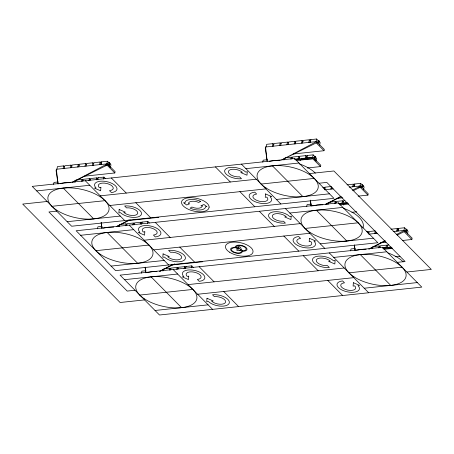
<?xml version="1.0" encoding="UTF-8"?>
<svg xmlns="http://www.w3.org/2000/svg" width="454" height="454" viewBox="0 0 454 454"><rect width="100%" height="100%" fill="white"/><g stroke="black" fill="none" stroke-linecap="round" stroke-linejoin="round"><path stroke-width="0.68" d="M56.375 169.257L56.086 170.573L58.05 184.057L56.375 169.257L107.371 163.832L108.858 165.33L109.442 162.691L108.92 162.742L108.336 165.387L108.858 165.33M53.555 184.392L53.992 182.412L58.152 181.969M56.898 169.2L57.476 166.556L63.725 165.892L64.712 166.89M63.14 168.536L63.725 165.892M64.184 168.423L64.763 165.784L71.006 165.12L71.999 166.119M70.427 167.759L71.006 165.12M71.465 167.651L72.05 165.006L78.292 164.342L79.285 165.341M74.371 182.179L74.66 180.862M77.713 166.987L78.292 164.342M75.409 182.071L75.705 180.749M78.752 166.873L79.331 164.234L85.579 163.571L86.566 164.569M81.658 181.407L82.095 179.426L75.846 180.09M84.994 166.209L85.579 163.571M82.696 181.294L83.133 179.313L89.376 178.649L90.369 179.648M86.039 166.102L86.618 163.457L92.866 162.793L93.853 163.792M88.939 180.63L89.376 178.649M92.281 165.438L92.866 162.793M89.983 180.522L90.42 178.541L96.662 177.877L97.655 178.876M93.325 165.324L93.904 162.685L100.147 162.021L101.14 163.02M96.225 179.858L96.662 177.877M99.568 164.66L100.147 162.021M97.27 179.744L97.701 177.764L103.949 177.1L105.436 178.598M100.606 164.552L101.191 161.908L107.433 161.244L111.003 164.847L110.418 167.492L109.431 166.493M97.786 179.693L98.223 177.707M101.128 164.496L101.707 161.851M103.512 179.08L103.949 177.1M106.855 163.888L107.433 161.244M84.081 176.237L114.817 172.968L115.106 171.646L109.454 165.937L110.038 163.292L109.442 162.691M97.479 228.782L97.916 226.796L102.076 226.353M118.295 226.569L118.585 225.246M119.334 226.455L119.771 224.475M125.582 225.791L126.013 223.811L120.463 224.401M126.621 225.678L127.058 223.697L133.3 223.033L134.293 224.032M132.863 225.014L133.3 223.033M133.907 224.906L134.344 222.925L140.587 222.261L141.574 223.26M140.15 224.242L140.587 222.261M141.194 224.128L141.625 222.148L147.873 221.484L149.355 222.988M141.71 224.077L142.147 222.091M147.436 223.464L147.873 221.484M141.404 273.166L141.841 271.18L146.001 270.737M162.22 270.953L162.509 269.631M163.258 270.839L163.695 268.859M169.507 270.175L169.938 268.195L164.388 268.785M170.545 270.068L170.982 268.081L177.225 267.417L178.218 268.422M176.788 269.404L177.225 267.417M177.832 269.29L178.269 267.31L184.511 266.646L185.499 267.644M184.074 268.626L184.511 266.646M185.118 268.518L185.55 266.532L191.798 265.868L193.279 267.372M185.635 268.462L186.072 266.481M191.361 267.849L191.798 265.868M265.573 147.005L265.278 148.327L267.145 161.136L265.573 147.005L316.569 141.586L318.055 143.084L318.634 140.439L318.112 140.496L317.533 143.141L318.055 143.084M262.747 162.146L263.184 160.166L267.349 159.723M266.089 146.954L266.674 144.31L272.916 143.646L273.904 144.644M272.338 146.29L272.916 143.646M273.376 146.177L273.955 143.532L280.203 142.868L281.191 143.873M279.619 145.513L280.203 142.868M280.663 145.405L281.242 142.76L287.484 142.096L288.477 143.095M283.563 159.933L283.858 158.611M286.905 144.735L287.484 142.096M284.607 159.825L285.044 157.839L291.286 157.175L292.274 158.179M287.944 144.627L288.528 141.983L294.771 141.319L295.764 142.323M290.849 159.161L291.286 157.175M294.192 143.963L294.771 141.319M291.894 159.048L292.325 157.067L298.573 156.403L299.561 157.402M295.231 143.85L295.815 141.211L302.058 140.547L303.045 141.546M298.573 156.403L297.989 159.048L299.033 158.934L299.612 156.289L305.854 155.626L306.847 156.63M301.479 143.186L302.058 140.547M302.517 143.078L303.096 140.434L309.344 139.77L310.332 140.774M305.275 158.27L305.854 155.626M308.76 142.414L309.344 139.77M309.804 142.301L310.383 139.662L316.631 138.998L320.195 142.601L319.616 145.246M306.836 158.106L307.42 155.461M310.32 142.25L310.905 139.605M312.562 157.493L313.141 154.854L306.898 155.518L306.314 158.157L313.084 157.442L314.565 158.94L315.15 156.295L314.628 156.352L314.049 158.996L314.565 158.94M316.046 141.637L316.631 138.998M316.279 142.902L316.569 141.586L281.611 160.018L316.279 142.902L324.008 150.722L324.304 149.4L318.651 143.691L319.23 141.046L318.634 140.439M307.25 167.986L320.524 166.578L320.813 165.256L315.167 159.547L315.746 156.902L315.15 156.295M306.671 206.53L307.108 204.55L311.274 204.107M323.838 188.575L324.128 187.252L322.737 187.4M327.487 204.317L327.782 202.995M330.83 189.125L331.267 187.139M328.531 204.209L328.821 202.887M331.868 189.012L332.163 187.689M334.774 203.545L335.211 201.559L329.661 202.149M335.818 203.432L336.249 201.451L342.498 200.787L343.485 201.786M342.498 200.787L341.913 203.432L339.836 203.653M342.957 203.318L343.536 200.674L344.926 200.526M352.684 186.798L353.269 184.154L347.021 184.818M353.728 186.69L354.307 184.046L360.555 183.382L363.155 185.431L362.576 188.075L368.228 193.784L367.933 195.107L358.155 196.145M354.245 186.634L354.829 183.989M360.555 183.382L359.971 186.021L361.458 187.525L362.037 184.88M362.559 184.829L361.98 187.468L360.493 185.97L349.217 187.167M363.541 189.63L364.119 186.986L363.132 185.987M350.596 250.914L351.033 248.934L355.198 248.491M367.757 232.959L368.052 231.642L366.662 231.79M368.512 234.173L369.091 231.529L375.333 230.865M371.412 248.701L371.707 247.379M374.754 233.509L375.191 231.523M372.456 248.593L372.893 246.613M375.793 233.396L376.088 232.073M378.698 247.929L379.135 245.949L373.585 246.539M379.737 247.816L380.174 245.835L386.422 245.171L387.41 246.17M385.838 247.816L386.422 245.171M386.882 247.702L387.461 245.064L388.851 244.916M396.609 231.182L397.193 228.538L390.945 229.202M397.653 231.075L398.232 228.43L404.48 227.766L407.079 229.815L406.5 232.459L412.153 238.168L411.857 239.491L402.777 240.455M398.169 231.018L398.754 228.373M403.895 230.411L404.48 227.766M397.193 235.098L404.128 231.676L404.418 230.354L393.141 231.551M405.382 231.909L405.961 229.264M406.483 229.213L405.904 231.852L404.418 230.354L396.302 234.633M407.465 234.014L408.044 231.37L406.563 229.872L407.079 229.815M72.413 182.264L107.371 163.832L107.082 165.154L72.419 182.281M128.822 220.065L116.338 226.648L130.207 219.815M172.747 264.449L159.638 271.361L174.762 263.887M325.535 204.402L340.517 196.503M352.378 190.249L360.493 185.97L360.204 187.292L353.269 190.714M385.066 240.558L368.835 249.115L385.219 241.017M325.541 204.419L341.294 196.633M59.956 183.677L64.4 182.797L71.119 182.61M269.148 161.431L273.597 160.551L280.311 160.364M103.245 228.186L108.324 227.187L113.699 227.034M312.443 205.94L317.522 204.936L322.896 204.788M147.17 272.576L152.249 271.571L156.953 271.441M356.367 250.324L361.446 249.32L366.145 249.189M109.516 163.349L110.038 163.292M318.714 141.103L319.23 141.046M105.686 165.301L107.082 165.154L114.817 172.968M108.937 165.994L109.454 165.937M293.273 153.991L324.008 150.722M315.224 156.959L315.746 156.902M301.808 158.639L304.583 158.344M296.025 160.546L312.789 158.764L320.524 166.578M299.998 160.489L300.514 160.432M315.167 159.547L314.645 159.598L316.132 161.102L316.71 158.457L313.141 154.854M36.7 190.907L89.778 185.26M245.892 168.661L298.976 163.014M47.159 201.474L22.7 204.079L120.111 302.506L144.571 299.907M100.238 195.833L256.351 179.228M309.429 173.581L333.889 170.982L431.3 269.415L406.841 272.014M51.938 206.309L105.016 200.662M261.135 184.057L314.213 178.416M56.722 211.138L48.913 211.967L127.199 291.076L135.008 290.248M109.8 205.492L265.913 188.892M318.992 183.246L326.801 182.417L405.087 261.521L397.278 262.355M331.409 186.481L325.166 187.144L324.587 189.789L333.259 188.864M362.638 185.487L363.155 185.431M358.802 187.44L360.204 187.292L367.933 195.107M67.181 221.705L120.259 216.059M276.373 199.459L329.451 193.813M128.005 220.621L158.741 217.352M337.197 198.375L342.787 197.779M344.342 203.171L347.117 202.876M339.95 204.93L348.331 204.039M343.4 204.93L343.922 204.873M80.625 235.291L133.703 229.65M289.817 213.045L342.895 207.399M351.873 212.296L356.765 211.78M144.162 240.217L300.276 223.612M95.862 250.693L148.94 245.047M305.06 228.441L358.138 222.801M153.724 249.876L309.838 233.277M369.204 234.099L377.183 233.248M405.978 232.51L406.5 232.459M111.105 266.089L164.183 260.443M320.297 243.843L373.375 238.197M171.226 265.079L202.666 261.737M380.424 242.833L386.014 242.237M383.062 248.111L385.145 247.89M387.574 247.629L390.349 247.334M383.874 249.314L392.256 248.423M124.549 279.675L177.627 274.034M333.741 257.429L386.819 251.783M395.099 256.76L399.991 256.238M188.087 284.601L344.2 267.996M139.787 295.077L192.865 289.431M348.984 272.831L402.062 267.185M197.649 294.26L353.762 277.661M155.024 310.474L208.108 304.833M364.221 288.228L417.3 282.581M294.243 159.144L313.084 157.442L312.789 158.764L295.123 159.643M338.168 203.528L347.236 202.711M382.79 247.85L391.161 247.095M339.047 204.028L348.235 203.568M382.972 248.412L392.16 247.952M239.15 248.23L234.99 247.299L231.353 248.02A6.089 2.832 12.4 0 0 234.962 252.861L236.506 253.224A6.089 2.832 12.4 0 0 241.693 252.674L242.498 251.374L242.3 250.591L240.983 249.218M242.351 250.807L243.56 250.773A5.193 2.418 12.4 0 0 245.943 249.689L246.119 249.081A5.193 2.418 12.4 0 0 242.351 246.057L239.712 245.608L237.419 245.847L236.097 246.726L235.938 247.402M242.47 251.255L242.561 251.266A6.112 2.843 12.4 0 0 247.021 249.235A6.112 2.843 12.4 0 0 242.578 245.676L241.034 245.313A6.112 2.843 12.4 0 0 236.784 245.432L235.229 246.465L235.053 247.305M239.093 248.661C236.801 247.793 233.583 246.976 231.597 248.866A5.193 2.418 12.4 0 0 235.189 252.492L236.511 252.804A5.193 2.418 12.4 0 0 240.932 252.333L241.624 251.221L240.648 249.638M404.128 231.676L411.857 239.491M353.269 184.154L354.256 185.158M397.193 228.538L398.181 229.542M324.128 187.252L325.115 188.257M368.052 231.642L369.04 232.641M335.211 201.559L336.198 202.563M379.135 245.949L380.123 246.948M272.434 165.841L302.914 196.633M316.359 210.225L346.839 241.023M360.283 254.609L390.758 285.407M241.414 164.132L280.856 203.988M285.339 208.517L324.78 248.372M329.264 252.901L368.705 292.756M215.395 166.896L230.331 181.997M239.894 191.656L254.836 206.752M259.319 211.286L274.256 226.381M283.818 236.04L298.76 251.141M303.244 255.67L318.18 270.766M327.743 280.424L342.685 295.526M111.315 177.968L126.257 193.064M135.82 202.728L150.756 217.824M155.24 222.352L170.182 237.448M179.744 247.112L194.681 262.208M199.164 266.736L214.106 281.832M223.669 291.496L238.605 306.592M85.295 180.732L124.737 220.587M129.22 225.116L168.661 264.977M173.144 269.506L212.586 309.361M82.095 179.426L83.082 180.425M126.013 223.811L127.007 224.809M169.938 268.195L170.931 269.194M63.242 188.087L93.717 218.885M107.161 232.471L137.641 263.269M151.086 276.855L181.566 307.653M354.307 245.183L355.096 250.58L354.455 244.939M310.286 200.129L311.172 206.19L310.53 200.554M145.115 267.434L145.899 272.826L145.263 267.185M101.089 222.375L101.974 228.441L101.338 222.801M299.362 163.888A31.173 14.488 12.4 0 1 315.377 173.127M387.841 252.878A31.173 14.488 12.4 0 1 403.226 261.896M343.286 208.273A31.173 14.488 12.4 0 1 362.882 228.073M236.982 248.633L236.903 250.438L240.813 250.727L239.735 250.137L241.136 248.9L240.66 247.566L239.593 246.698L237.834 246.891A3.201 1.487 12.4 0 1 239.139 248.088L239.008 248.849L238.191 249.297L236.982 248.633M100.896 187.417L100.635 190.782L94.392 188.109L96.021 187.939A11.458 5.329 12.4 0 1 100.175 181.237A11.458 5.329 12.4 0 1 115.532 185.862A11.458 5.329 12.4 0 1 111.378 192.558L109.51 190.674A7.639 3.553 12.4 0 0 112.28 186.208A7.639 3.553 12.4 0 0 102.042 183.127A7.639 3.553 12.4 0 0 99.273 187.593L100.896 187.417M119.158 209.504L118.897 212.869L120.52 212.693A11.458 5.329 12.4 0 0 135.882 217.318A11.458 5.329 12.4 0 0 140.036 210.622A11.458 5.329 12.4 0 0 124.674 205.997L126.541 207.881A7.639 3.553 12.4 0 1 136.785 210.968A7.639 3.553 12.4 0 1 134.015 215.434A7.639 3.553 12.4 0 1 123.772 212.347L125.4 212.177L119.158 209.504M144.82 231.801L144.559 235.166L138.317 232.493L139.946 232.323A11.458 5.329 12.4 0 1 144.1 225.621A11.458 5.329 12.4 0 1 159.456 230.246A11.458 5.329 12.4 0 1 155.302 236.943L153.435 235.059A7.639 3.553 12.4 0 0 156.204 230.592A7.639 3.553 12.4 0 0 145.967 227.511A7.639 3.553 12.4 0 0 143.197 231.977L144.82 231.801M163.082 253.888L162.821 257.253L164.444 257.077A11.458 5.329 12.4 0 0 179.807 261.703A11.458 5.329 12.4 0 0 183.961 255.006A11.458 5.329 12.4 0 0 168.599 250.381L170.466 252.271A7.639 3.553 12.4 0 1 180.709 255.352A7.639 3.553 12.4 0 1 177.94 259.819A7.639 3.553 12.4 0 1 167.696 256.731L169.325 256.561L163.082 253.888M188.745 276.185L188.484 279.55L182.241 276.878L183.87 276.707A11.458 5.329 12.4 0 1 188.024 270.005A11.458 5.329 12.4 0 1 203.381 274.63A11.458 5.329 12.4 0 1 199.227 281.327L197.359 279.443A7.639 3.553 12.4 0 0 200.129 274.976A7.639 3.553 12.4 0 0 189.891 271.895A7.639 3.553 12.4 0 0 187.122 276.361L188.745 276.185M207.007 298.272L206.746 301.638L208.369 301.467A11.458 5.329 12.4 0 0 223.731 306.087A11.458 5.329 12.4 0 0 227.885 299.39A11.458 5.329 12.4 0 0 212.523 294.765L214.39 296.655A7.639 3.553 12.4 0 1 224.634 299.736A7.639 3.553 12.4 0 1 221.864 304.203A7.639 3.553 12.4 0 1 211.621 301.121L213.249 300.945L207.007 298.272M247.254 171.85L246.993 175.216L240.751 172.543L242.379 172.372A7.639 3.553 12.4 0 0 232.136 169.291A7.639 3.553 12.4 0 0 229.366 173.757A7.639 3.553 12.4 0 0 239.61 176.839L241.477 178.723A11.458 5.329 12.4 0 1 226.115 174.103A11.458 5.329 12.4 0 1 230.269 167.401A11.458 5.329 12.4 0 1 245.631 172.026L247.254 171.85M265.516 193.937L265.255 197.303L266.878 197.132A7.639 3.553 12.4 0 1 264.109 201.599A7.639 3.553 12.4 0 1 253.871 198.512A7.639 3.553 12.4 0 1 256.641 194.045L254.773 192.161A11.458 5.329 12.4 0 0 250.619 198.858A11.458 5.329 12.4 0 0 265.976 203.483A11.458 5.329 12.4 0 0 270.13 196.786L271.759 196.61L265.516 193.937M291.179 216.24L290.918 219.6L284.675 216.927L286.304 216.757A7.639 3.553 12.4 0 0 276.06 213.675A7.639 3.553 12.4 0 0 273.291 218.141A7.639 3.553 12.4 0 0 283.534 221.223L285.401 223.107A11.458 5.329 12.4 0 1 270.039 218.488A11.458 5.329 12.4 0 1 274.193 211.785A11.458 5.329 12.4 0 1 289.556 216.41L291.179 216.24M309.441 238.322L309.18 241.687L310.803 241.517A7.639 3.553 12.4 0 1 308.033 245.983A7.639 3.553 12.4 0 1 297.796 242.901A7.639 3.553 12.4 0 1 300.565 238.435L298.698 236.545A11.458 5.329 12.4 0 0 294.544 243.242A11.458 5.329 12.4 0 0 309.9 247.867A11.458 5.329 12.4 0 0 314.054 241.17L315.683 240.995L309.441 238.322M335.103 260.624L334.842 263.99L328.6 261.311L330.228 261.141A7.639 3.553 12.4 0 0 319.985 258.059A7.639 3.553 12.4 0 0 317.215 262.526A7.639 3.553 12.4 0 0 327.459 265.607L329.326 267.497A11.458 5.329 12.4 0 1 313.964 262.872A11.458 5.329 12.4 0 1 318.118 256.169A11.458 5.329 12.4 0 1 333.48 260.795L335.103 260.624M353.365 282.706L353.104 286.071L354.727 285.901A7.639 3.553 12.4 0 1 351.958 290.367A7.639 3.553 12.4 0 1 341.72 287.286A7.639 3.553 12.4 0 1 344.49 282.819L342.622 280.93A11.458 5.329 12.4 0 0 338.468 287.632A11.458 5.329 12.4 0 0 353.825 292.251A11.458 5.329 12.4 0 0 357.979 285.555L359.608 285.379L353.365 282.706M202.223 205.946L201.99 206.746A7.031 3.269 12.4 0 1 191.86 207.03L190.13 208.17A10.544 4.903 12.4 0 0 205.322 207.75L205.668 206.547L206.945 206.769L203.977 204.516L200.946 205.724L202.223 205.946M209.129 207.109L208.647 208.749A14.057 6.532 12.4 0 1 186.429 208.312A14.057 6.532 12.4 0 1 189.522 197.711A14.057 6.532 12.4 0 1 209.129 207.109L209.129 207.155M200.526 201.309L198.79 202.45A7.031 3.269 12.4 0 0 188.427 203.557L189.698 203.772L186.69 204.992L183.7 202.745L184.977 202.961A10.544 4.903 12.4 0 1 200.526 201.309M294.493 158.486L32.217 186.378L71.658 226.234L333.934 198.341L294.493 158.486M338.417 202.87L76.141 230.763L115.583 270.618L377.859 242.725L338.417 202.87M382.342 247.254L120.066 275.147L159.507 315.002L421.783 287.11L382.342 247.254M144.639 298.965A31.173 14.488 12.4 0 0 195.867 301.144A31.173 14.488 12.4 0 0 158.474 276.651A31.173 14.488 12.4 0 0 144.639 298.965M353.831 276.719A31.173 14.488 12.4 0 0 405.064 278.898A31.173 14.488 12.4 0 0 367.672 254.399A31.173 14.488 12.4 0 0 353.831 276.719M56.79 210.196A31.173 14.488 12.4 0 0 108.018 212.376A31.173 14.488 12.4 0 0 70.625 187.882A31.173 14.488 12.4 0 0 56.79 210.196M100.714 254.581A31.173 14.488 12.4 0 0 151.942 256.76A31.173 14.488 12.4 0 0 114.55 232.266A31.173 14.488 12.4 0 0 100.714 254.581M265.982 187.95A31.173 14.488 12.4 0 0 317.215 190.13A31.173 14.488 12.4 0 0 279.823 165.631A31.173 14.488 12.4 0 0 265.982 187.95M229.469 252.152A14.057 6.532 12.4 0 0 252.572 253.133A14.057 6.532 12.4 0 0 235.711 242.09A14.057 6.532 12.4 0 0 229.469 252.152M309.906 232.334A31.173 14.488 12.4 0 0 361.14 234.514A31.173 14.488 12.4 0 0 323.747 210.015A31.173 14.488 12.4 0 0 309.906 232.334"/></g></svg>
